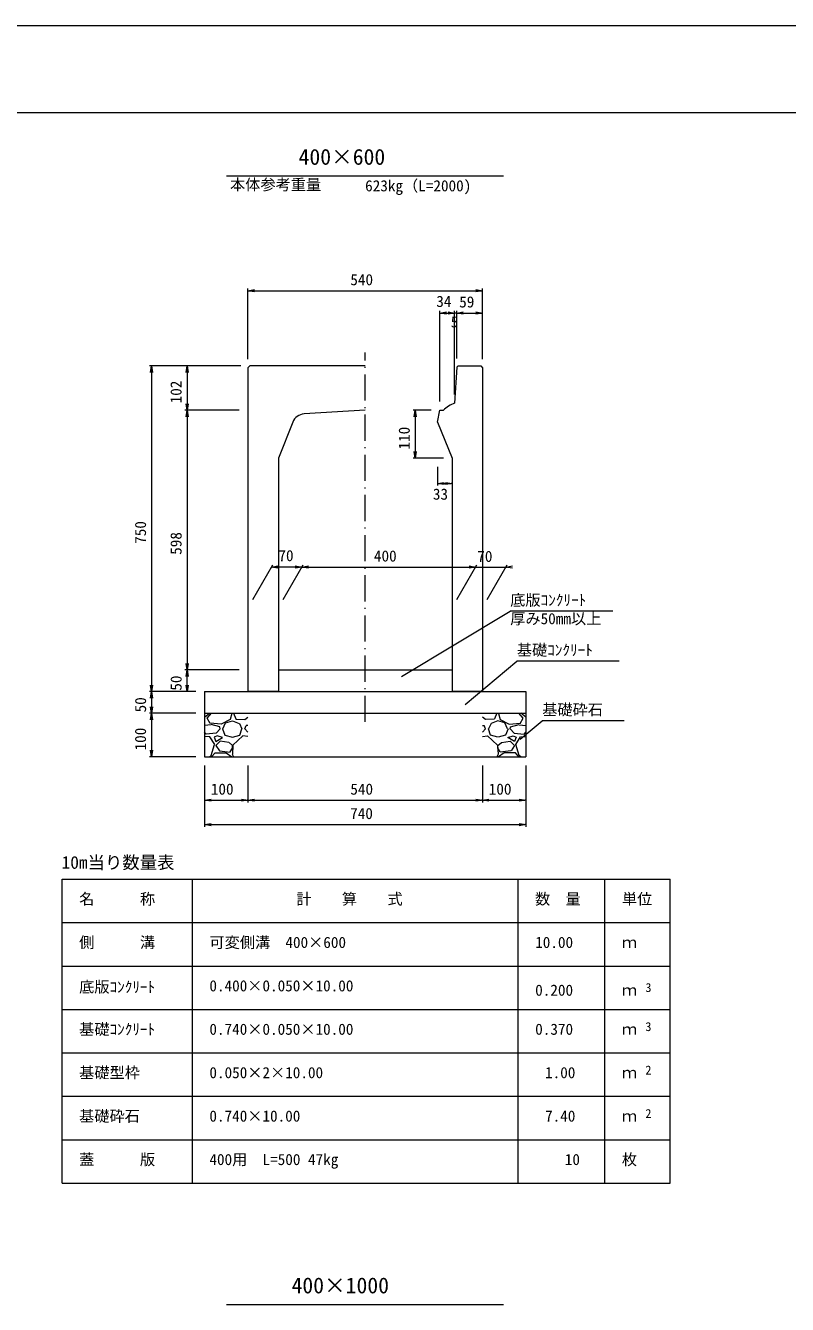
# Model space of a CAD drawing. Units: millimetres, scale not verified. Extents: x 0 to 84100, y 0 to 59400.
# Drawn here: x 39307 to 56852, y 29947 to 59400 of the extents above; entities that cross this region are included whole.
import ezdxf
from ezdxf.enums import TextEntityAlignment as Align

# ---------------------------------------------------------------- set-up
doc = ezdxf.new("R2010")
doc.units = ezdxf.units.MM
doc.header["$LTSCALE"] = 100
doc.linetypes.add('DASHED_DOTTED', pattern=[9.25, 6, -1.5, 0.25, -1.5])
for name, color, linetype, lineweight in [('0_2', 7, 'Continuous', 9), ('D-STR-DIM', 7, 'Continuous', 18), ('D-STR-DIM（寸法）', 7, 'Continuous', 18), ('D-STR-HTXT（旗揚げ）', 4, 'Continuous', 18), ('D-STR-STRn（構造物）', 7, 'Continuous', 18), ('D-TTL(外枠）', 2, 'Continuous', 18), ('DEFPOINTS_3', 8, 'Continuous', 18), ('作図レイヤ', 1, 'Continuous', 18)]:
    doc.layers.add(name, color=color, linetype=linetype, lineweight=lineweight)
doc.layers.add('D-STR-TXT（文字）', color=7, linetype='Continuous')
doc.styles.add('ＭＳ ゴシック', font='')
doc.styles.get('ＭＳ ゴシック').set_extended_font_data('MS Gothic')

msp = doc.modelspace()

# ---------------------------------------------------------------- linework, layer by layer
at = {"layer": '0_2'}
for p, q in [((44428.1, 53293.1), (44578.1, 53318.1)), ((49678.1, 53318.1), (49828.1, 53293.1)), ((44578.1, 53268.1), (44428.1, 53293.1)), ((49828.1, 53293.1), (49678.1, 53268.1)), ((48848.1, 52779.8), (48998.1, 52804.8)), ((48998.1, 52754.8), (48848.1, 52779.8)), ((49038.1, 52804.8), (49188.1, 52779.8)), ((49188.1, 52779.8), (49038.1, 52754.8)), ((49236.4, 52779.8), (49386.4, 52804.8)), ((49386.4, 52754.8), (49236.4, 52779.8)), ((49678.1, 52804.8), (49828.1, 52779.8)), ((49828.1, 52779.8), (49678.1, 52754.8)), ((42182.6, 51410.3), (42207.6, 51560.3)), ((42207.6, 51560.3), (42232.6, 51410.3)), ((43001.7, 51410.3), (43026.7, 51560.3)), ((43026.7, 51560.3), (43051.7, 51410.3)), ((43026.7, 50540.3), (43001.7, 50690.3)), ((43051.7, 50690.3), (43026.7, 50540.3)), ((43001.7, 50390.3), (43026.7, 50540.3)), ((43026.7, 50540.3), (43051.7, 50390.3)), ((48255.9, 50390.3), (48280.9, 50540.3)), ((48280.9, 50540.3), (48305.9, 50390.3)), ((48280.9, 49440.3), (48255.9, 49590.3)), ((48305.9, 49590.3), (48280.9, 49440.3)), ((48797.2, 48855.3), (48947.2, 48880.3)), ((48947.2, 48830.3), (48797.2, 48855.3)), ((48978.1, 48880.3), (49128.1, 48855.3)), ((49128.1, 48855.3), (48978.1, 48830.3)), ((44969.1, 46929), (45119.1, 46954)), ((45119.1, 46904), (44969.1, 46929)), ((45519.1, 46954), (45669.1, 46929)), ((45669.1, 46929), (45519.1, 46904)), ((45669.1, 46929), (45819.1, 46954)), ((45819.1, 46904), (45669.1, 46929)), ((49519.1, 46954), (49669.1, 46929)), ((49669.1, 46929), (49519.1, 46904)), ((50369.1, 46929), (50519.1, 46954)), ((50519.1, 46904), (50369.1, 46929)), ((43026.7, 44560.3), (43001.7, 44710.3)), ((43001.7, 44410.3), (43026.7, 44560.3)), ((43051.7, 44710.3), (43026.7, 44560.3)), ((43026.7, 44560.3), (43051.7, 44410.3)), ((42207.6, 44060.3), (42182.6, 44210.3)), ((42232.6, 44210.3), (42207.6, 44060.3)), ((43026.7, 44060.3), (43001.7, 44210.3)), ((43051.7, 44210.3), (43026.7, 44060.3)), ((42182.6, 43910.3), (42207.6, 44060.3)), ((42207.6, 44060.3), (42232.6, 43910.3)), ((42207.6, 43560.3), (42182.6, 43710.3)), ((42232.6, 43710.3), (42207.6, 43560.3)), ((42182.6, 43410.3), (42207.6, 43560.3)), ((42207.6, 43560.3), (42232.6, 43410.3)), ((42207.6, 42560.3), (42182.6, 42710.3)), ((42232.6, 42710.3), (42207.6, 42560.3)), ((43428.1, 41560.3), (43578.1, 41585.3)), ((43578.1, 41535.3), (43428.1, 41560.3)), ((44278.1, 41585.3), (44428.1, 41560.3)), ((44428.1, 41560.3), (44278.1, 41535.3)), ((44428.1, 41560.3), (44578.1, 41585.3)), ((44578.1, 41535.3), (44428.1, 41560.3)), ((49678.1, 41585.3), (49828.1, 41560.3)), ((49828.1, 41560.3), (49678.1, 41535.3)), ((49828.1, 41560.3), (49978.1, 41585.3)), ((49978.1, 41535.3), (49828.1, 41560.3)), ((50678.1, 41585.3), (50828.1, 41560.3)), ((50828.1, 41560.3), (50678.1, 41535.3)), ((43428.1, 40998), (43578.1, 41023)), ((43578.1, 40973), (43428.1, 40998)), ((50678.1, 41023), (50828.1, 40998)), ((50828.1, 40998), (50678.1, 40973))]:
    msp.add_line(p, q, dxfattribs=at)
at = {"layer": '0_2', "lineweight": 18}
for p, q in [((44428.1, 53293.1), (44448.1, 53293.1)), ((49828.1, 53293.1), (49808.1, 53293.1)), ((48848.1, 52779.8), (48868.1, 52779.8)), ((49188.1, 52779.8), (49168.1, 52779.8)), ((49236.4, 52779.8), (49256.4, 52779.8)), ((49828.1, 52779.8), (49808.1, 52779.8)), ((42207.6, 51560.3), (42207.6, 51540.3)), ((43026.7, 51560.3), (43026.7, 51540.3)), ((43026.7, 50540.3), (43026.7, 50560.3)), ((43026.7, 50540.3), (43026.7, 50520.3)), ((48280.9, 50540.3), (48280.9, 50520.3)), ((48280.9, 49440.3), (48280.9, 49460.3)), ((48797.2, 48855.3), (48817.2, 48855.3)), ((49128.1, 48855.3), (49108.1, 48855.3)), ((44969.1, 46929), (44989.1, 46929)), ((45669.1, 46929), (45649.1, 46929)), ((45669.1, 46929), (45689.1, 46929)), ((49669.1, 46929), (49649.1, 46929)), ((50369.1, 46929), (50389.1, 46929)), ((43026.7, 44560.3), (43026.7, 44580.3)), ((43026.7, 44560.3), (43026.7, 44540.3)), ((42207.6, 44060.3), (42207.6, 44080.3)), ((42207.6, 44060.3), (42207.6, 44040.3)), ((43026.7, 44060.3), (43026.7, 44080.3)), ((42207.6, 43560.3), (42207.6, 43580.3)), ((42207.6, 43560.3), (42207.6, 43540.3)), ((42207.6, 42560.3), (42207.6, 42580.3)), ((43428.1, 41560.3), (43448.1, 41560.3)), ((44428.1, 41560.3), (44408.1, 41560.3)), ((44428.1, 41560.3), (44448.1, 41560.3)), ((49828.1, 41560.3), (49808.1, 41560.3)), ((49828.1, 41560.3), (49848.1, 41560.3)), ((50828.1, 41560.3), (50808.1, 41560.3)), ((43428.1, 40998), (43448.1, 40998)), ((50828.1, 40998), (50808.1, 40998))]:
    msp.add_line(p, q, dxfattribs=at)
at = {"layer": 'D-STR-DIM'}
for p, q in [((43428.1, 42360.3), (43428.1, 40948)), ((44428.1, 42360.3), (44428.1, 41510.3)), ((49828.1, 42360.3), (49828.1, 41510.3)), ((50828.1, 42360.3), (50828.1, 40948)), ((43448.1, 41560.3), (44408.1, 41560.3)), ((44448.1, 41560.3), (49808.1, 41560.3)), ((49848.1, 41560.3), (50808.1, 41560.3)), ((43448.1, 40998), (50808.1, 40998))]:
    msp.add_line(p, q, dxfattribs=at)
at = {"layer": 'D-STR-DIM（寸法）'}
for p, q in [((48848.1, 50740.3), (48848.1, 52829.8)), ((48868.1, 52779.8), (49168.1, 52779.8)), ((49188.1, 50906.5), (49188.1, 52829.8)), ((49236.4, 52779.8), (49188.1, 52779.8)), ((49236.4, 51730.4), (49236.4, 52829.8)), ((49256.4, 52779.8), (49808.1, 52779.8)), ((49828.1, 51720.3), (49828.1, 52829.8)), ((44268.1, 51560.3), (42157.6, 51560.3)), ((42207.6, 51540.3), (42207.6, 44080.3)), ((43026.7, 51540.3), (43026.7, 50560.3)), ((44228.1, 50540.3), (42976.7, 50540.3)), ((43026.7, 50520.3), (43026.7, 44580.3)), ((48648.1, 50540.3), (48230.9, 50540.3)), ((48280.9, 50520.3), (48280.9, 49460.3)), ((48928.1, 49440.3), (48230.9, 49440.3)), ((48797.2, 49240.3), (48797.2, 48805.3)), ((49128.1, 49240.3), (49128.1, 48805.3)), ((48817.2, 48855.3), (49108.1, 48855.3)), ((44539.9, 46185.7), (44998, 46979)), ((45649.1, 46929), (44989.1, 46929)), ((45239.9, 46185.7), (45698, 46979)), ((45689.1, 46929), (49649.1, 46929)), ((49239.9, 46185.7), (49698, 46979)), ((49669.1, 46929), (50369.1, 46929)), ((49939.9, 46185.7), (50398, 46979)), ((50389.1, 46929), (50409.1, 46929)), ((44228.1, 44560.3), (42976.7, 44560.3)), ((43026.7, 44080.3), (43026.7, 44540.3)), ((43228.1, 44060.3), (42157.6, 44060.3)), ((43228.1, 44060.3), (42157.6, 44060.3)), ((42207.6, 44040.3), (42207.6, 43580.3)), ((43228.1, 43560.3), (42157.6, 43560.3)), ((42207.6, 43540.3), (42207.6, 42580.3)), ((43228.1, 42560.3), (42157.6, 42560.3))]:
    msp.add_line(p, q, dxfattribs=at)
at = {"layer": 'D-STR-HTXT（旗揚げ）'}
for p, q in [((43931.9, 55938.6), (50310.3, 55938.6)), ((47965.2, 44406.4), (50468.1, 45913.2)), ((52827.9, 45913.2), (50468.1, 45913.2)), ((49428.9, 43762.2), (50620.6, 44763.5)), ((52980.5, 44763.5), (50620.6, 44763.5)), ((50695.9, 42963.2), (51204.3, 43389.3)), ((53090.6, 43389.3), (51204.3, 43389.3)), ((40148.3, 39739.5), (54148.3, 39739.5)), ((40148.3, 32739.5), (40148.3, 39739.5)), ((43148.3, 32739.5), (43148.3, 39739.5)), ((50648.3, 32739.5), (50648.3, 39739.5)), ((52648.3, 32739.5), (52648.3, 39739.5)), ((54148.3, 32739.5), (54148.3, 39739.5)), ((40148.3, 38739.5), (54148.3, 38739.5)), ((40148.3, 37739.5), (54148.3, 37739.5)), ((40148.3, 36739.5), (54148.3, 36739.5)), ((40148.3, 35739.5), (54148.3, 35739.5)), ((40148.3, 34739.5), (54148.3, 34739.5)), ((40148.3, 33739.5), (54148.3, 33739.5)), ((40148.3, 32739.5), (54148.3, 32739.5)), ((43931.9, 29946.9), (50310.3, 29946.9))]:
    msp.add_line(p, q, dxfattribs=at)
at = {"layer": 'D-STR-STRn（構造物）', "linetype": 'DASHED_DOTTED'}
msp.add_line((47128.1, 43364), (47128.1, 51871.7), dxfattribs=at)
at = {"layer": 'D-STR-STRn（構造物）'}
for p, q in [((45128.1, 44560.3), (49128.1, 44560.3)), ((43428.1, 44060.3), (50828.1, 44060.3)), ((43428.1, 44060.3), (43428.1, 42560.3)), ((50828.1, 44060.3), (50828.1, 42560.3)), ((43428.1, 43560.3), (50828.1, 43560.3)), ((43428.1, 43473.3), (43540.7, 43560.3)), ((43580.8, 43298.7), (43428.1, 43282.6)), ((43489.9, 43449.9), (43589.3, 43560.3)), ((43561.8, 43329.3), (43491.8, 43449.3)), ((43809.2, 43311.9), (43559.2, 43331.9)), ((43779.5, 43250.4), (43579.5, 43300.4)), ((44020.4, 43419.1), (43810.4, 43309.1)), ((43849.6, 43199.8), (43909.6, 43339.8)), ((43910, 43339.8), (44070, 43389.8)), ((44060.2, 43559.8), (44020.2, 43419.8)), ((44069.5, 43389.8), (44229.5, 43329.8)), ((44094.3, 43560.3), (44148.2, 43432.2)), ((44149.3, 43429.3), (44359.3, 43419.3)), ((44230, 43329.6), (44290, 43199.6)), ((44359.9, 43420.6), (44428.1, 43473.3)), ((49896.4, 43420.6), (49828.1, 43473.3)), ((50107, 43429.3), (49897, 43419.3)), ((50026.3, 43329.6), (49966.3, 43199.6)), ((50186.8, 43389.8), (50026.8, 43329.8)), ((50162, 43560.3), (50108.1, 43432.2)), ((50346.3, 43339.8), (50186.3, 43389.8)), ((50196.1, 43559.8), (50236.1, 43419.8)), ((50235.9, 43419.1), (50445.9, 43309.1)), ((50406.6, 43199.8), (50346.6, 43339.8)), ((50447, 43311.9), (50697, 43331.9)), ((50476.8, 43250.4), (50676.8, 43300.4)), ((50766.4, 43449.9), (50667, 43560.3)), ((50675.5, 43298.7), (50828.1, 43282.6)), ((50694.4, 43329.3), (50764.4, 43449.3)), ((50828.1, 43473.3), (50715.6, 43560.3)), ((43469.6, 43083.1), (43428.1, 43128.3)), ((43550.2, 43018.8), (43428.1, 43029)), ((43699.2, 43100.5), (43469.2, 43080.5)), ((43662.1, 42840.4), (43552.1, 43020.4)), ((43649.5, 43009.9), (43689.5, 42909.9)), ((43719.8, 43039.5), (43649.8, 43009.5)), ((43789.9, 43199.9), (43699.9, 43099.9)), ((43840.2, 43000), (43720.2, 43040)), ((43790, 43199.2), (43780, 43249.2)), ((43839, 43200.1), (43899, 43060.1)), ((43899.1, 43059.1), (44069.1, 43009.1)), ((44070.4, 43009.3), (44240.4, 43059.3)), ((44310.1, 43039.8), (44080.1, 42829.8)), ((44239.6, 43060.3), (44289.6, 43200.3)), ((44428.1, 43029), (44310.2, 43038.8)), ((44428.1, 43128.3), (44359.6, 43203.1)), ((44359.7, 43200.1), (44389.7, 43280.1)), ((44428.1, 43282.6), (44390.8, 43278.7)), ((49828.1, 43282.6), (49865.5, 43278.7)), ((49828.1, 43128.3), (49896.7, 43203.1)), ((49828.1, 43029), (49946.1, 43038.8)), ((49896.6, 43200.1), (49866.6, 43280.1)), ((49946.2, 43039.8), (50176.2, 42829.8)), ((50016.7, 43060.3), (49966.7, 43200.3)), ((50185.9, 43009.3), (50015.9, 43059.3)), ((50357.2, 43059.1), (50187.2, 43009.1)), ((50417.3, 43200.1), (50357.3, 43060.1)), ((50416.1, 43000), (50536.1, 43040)), ((50466.3, 43199.2), (50476.3, 43249.2)), ((50466.4, 43199.9), (50556.4, 43099.9)), ((50536.5, 43039.5), (50606.5, 43009.5)), ((50557.1, 43100.5), (50787.1, 43080.5)), ((50606.8, 43009.9), (50566.8, 42909.9)), ((50594.2, 42840.4), (50704.2, 43020.4)), ((50706.1, 43018.8), (50828.1, 43029)), ((50786.7, 43083.1), (50828.1, 43128.3)), ((43580, 42589.5), (43660, 42839.5)), ((43689.5, 42910.1), (43839.5, 43000.1)), ((43689.6, 42820.2), (43769.6, 42700.2)), ((43789.8, 42919.8), (43689.8, 42819.8)), ((43991, 42890.4), (43791, 42920.4)), ((44072, 42817.8), (43992, 42887.8)), ((44020.2, 42670), (44070.2, 42760)), ((44079.4, 42830.4), (44069.4, 42620.4)), ((44069.9, 42759.9), (44069.9, 42819.9)), ((50176.9, 42830.4), (50186.9, 42620.4)), ((50184.3, 42817.8), (50264.3, 42887.8)), ((50236.1, 42670), (50186.1, 42760)), ((50186.4, 42759.9), (50186.4, 42819.9)), ((50265.3, 42890.4), (50465.3, 42920.4)), ((50566.8, 42910.1), (50416.8, 43000.1)), ((50466.5, 42919.8), (50566.5, 42819.8)), ((50566.7, 42820.2), (50486.7, 42700.2)), ((50676.3, 42589.5), (50596.3, 42839.5)), ((43428.1, 42560.3), (50828.1, 42560.3)), ((43540.7, 42560.3), (43579.9, 42590.6)), ((43589.3, 42560.3), (43669.9, 42649.9)), ((43669.9, 42649.9), (43929.9, 42649.9)), ((43770.2, 42699.4), (44020.2, 42669.4)), ((43929.6, 42652.2), (44059.6, 42562.2)), ((44068.2, 42622.2), (44094.3, 42560.3)), ((50188.1, 42622.2), (50162, 42560.3)), ((50326.7, 42652.2), (50196.7, 42562.2)), ((50486.1, 42699.4), (50236.1, 42669.4)), ((50586.4, 42649.9), (50326.4, 42649.9)), ((50667, 42560.3), (50586.4, 42649.9)), ((50715.5, 42560.3), (50676.4, 42590.6))]:
    msp.add_line(p, q, dxfattribs=at)
at = {"layer": 'D-TTL(外枠）'}
msp.add_line((2500, 57400), (82000, 57400), dxfattribs=at)
at = {"layer": 'DEFPOINTS_3'}
msp.add_line((0, 59400), (84100, 59400), dxfattribs=at)
at = {"layer": '作図レイヤ', "color": 7}
for p, q in [((44428.1, 51720.3), (44428.1, 53343.1)), ((49828.1, 51720.3), (49828.1, 53343.1)), ((44448.1, 53293.1), (49808.1, 53293.1))]:
    msp.add_line(p, q, dxfattribs=at)
at = {"layer": '作図レイヤ'}
for p, q in [((44468.1, 51560.3), (44428.1, 51520.3)), ((47128.1, 51560.3), (44468.1, 51560.3)), ((49236.4, 51530.4), (49268.1, 51560.3)), ((49268.1, 51560.3), (49788.1, 51560.3)), ((49788.1, 51560.3), (49828.1, 51520.3)), ((44428.1, 51520.3), (44428.1, 44060.3)), ((49236.4, 51530.4), (49188.1, 50706.5)), ((49828.1, 51520.3), (49828.1, 44060.3)), ((47128.1, 50540.3), (45719.7, 50455.8)), ((48797.2, 50267.8), (48848.1, 50540.3)), ((48848.1, 50540.3), (48928.1, 50540.3)), ((45459.1, 50267.8), (45128.1, 49440.3)), ((48797.2, 50267.8), (49128.1, 49440.3)), ((45128.1, 49440.3), (45128.1, 44060.3)), ((49128.1, 49440.3), (49128.1, 44060.3)), ((45128.1, 44060.3), (44428.1, 44060.3)), ((49828.1, 44060.3), (49128.1, 44060.3))]:
    msp.add_line(p, q, dxfattribs=at)
for centre, radius, start, end in [((49480.9, 49962), 800, 111.465, 133.704), ((45737.7, 50156.3), 300, 93.43363, 158.19859)]:
    msp.add_arc(centre, radius, start, end, dxfattribs=at)

# ---------------------------------------------------------------- texts
at = {"layer": 'D-STR-DIM', "style": 'ＭＳ ゴシック'}
for s, p in [('100', (43573.7, 41610.3)), ('540', (46786.1, 41610.3)), ('100', (49973.7, 41610.3)), ('740', (46781.7, 41048))]:
    msp.add_text(s, height=256.6, dxfattribs=at).set_placement(p, align=Align.BOTTOM_LEFT)
at = {"layer": 'D-STR-DIM（寸法）', "style": 'ＭＳ ゴシック'}
for s, p in [('34', (48765.3, 52842.9)), ('59', (49293.3, 52830.9)), ('5', (49098, 52371.6)), ('33', (48687.4, 48403.9)), ('70', (45129.7, 46987.3)), ('400', (47329.7, 46979)), ('70', (49709.8, 46971))]:
    msp.add_text(s, height=256.6, dxfattribs=at).set_placement(p, align=Align.BOTTOM_LEFT)
for s, p in [('102', (42976.7, 50699.4)), ('110', (48230.9, 49635.9)), ('750', (42157.6, 47463.9)), ('598', (42976.7, 47211)), ('50', (42978.4, 44082)), ('50', (42159.1, 43582)), ('100', (42157.6, 42705.9))]:
    msp.add_text(s, height=256.6, rotation=90, dxfattribs=at).set_placement(p, align=Align.BOTTOM_LEFT)
at = {"layer": 'D-STR-TXT（文字）', "style": 'ＭＳ ゴシック'}
for s, height, p in [('400×600', 366.6, (45594.5, 56083.5)), ('本体参考重量', 256.6, (44015, 55531.9)), ('623kg（L=2000)', 256.6, (47127, 55505.6)), ('底版ｺﾝｸﾘｰﾄ', 256.6, (50468.1, 45963.2)), ('厚み50mm以上', 256.6, (50468.1, 45536)), ('基礎ｺﾝｸﾘｰﾄ', 256.6, (50620.6, 44813.5)), ('基礎砕石', 256.6, (51204.3, 43439.3)), ('10m当り数量表', 293.3, (40137.3, 39892.1)), ('名\u3000\u3000\u3000称', 256.6, (40540.6, 39079.9)), ('計\u3000\u3000算\u3000\u3000式', 256.6, (45541.3, 39079.9)), ('数\u3000量', 256.6, (51040.6, 39079.9)), ('単位', 256.6, (53040.6, 39079.9)), ('側\u3000\u3000\u3000溝', 256.6, (40540.6, 38079.9)), ('可変側溝\u3000400×600', 256.6, (43540.6, 38079.9)), ('10.00', 256.6, (51043.3, 38079.9)), ('ｍ', 256.6, (53040.6, 38079.9)), ('底版ｺﾝｸﾘｰﾄ', 256.6, (40540.6, 37053.3)), ('0.400×0.050×10.00', 256.6, (43540.6, 37079.9)), ('0.200', 256.6, (51043.3, 36979.9)), ('ｍ', 256.6, (53040.6, 36979.9)), ('3', 205.3, (53580.8, 37080.3)), ('基礎ｺﾝｸﾘｰﾄ', 256.6, (40540.6, 36079.9)), ('0.740×0.050×10.00', 256.6, (43540.6, 36079.9)), ('0.370', 256.6, (51043.3, 36079.9)), ('ｍ', 256.6, (53040.6, 36079.9)), ('3', 205.3, (53580.8, 36180.3)), ('基礎型枠', 256.6, (40540.6, 35079.9)), ('0.050×2×10.00', 256.6, (43540.6, 35079.9)), ('1.00', 256.6, (51270.7, 35079.9)), ('ｍ', 256.6, (53040.6, 35079.9)), ('2', 205.3, (53580.8, 35180.3)), ('基礎砕石', 256.6, (40540.6, 34079.9)), ('0.740×10.00', 256.6, (43540.6, 34079.9)), ('7.40', 256.6, (51270.7, 34079.9)), ('ｍ', 256.6, (53040.6, 34079.9)), ('2', 205.3, (53580.8, 34180.3)), ('蓋\u3000\u3000\u3000版', 256.6, (40540.6, 33079.9)), ('400用\u3000L=500 47kg', 256.6, (43540.6, 33079.9)), ('10', 256.6, (51725.5, 33079.9)), ('枚', 256.6, (53040.6, 33079.9)), ('400×1000', 366.6, (45432.1, 30091.8))]:
    msp.add_text(s, height=height, dxfattribs=at).set_placement(p, align=Align.BOTTOM_LEFT)
at = {"layer": '作図レイヤ', "color": 7, "style": 'ＭＳ ゴシック'}
msp.add_text('540', height=256.6, dxfattribs=at).set_placement((46786.1, 53343.1), align=Align.BOTTOM_LEFT)

doc.saveas('drawing.dxf')
